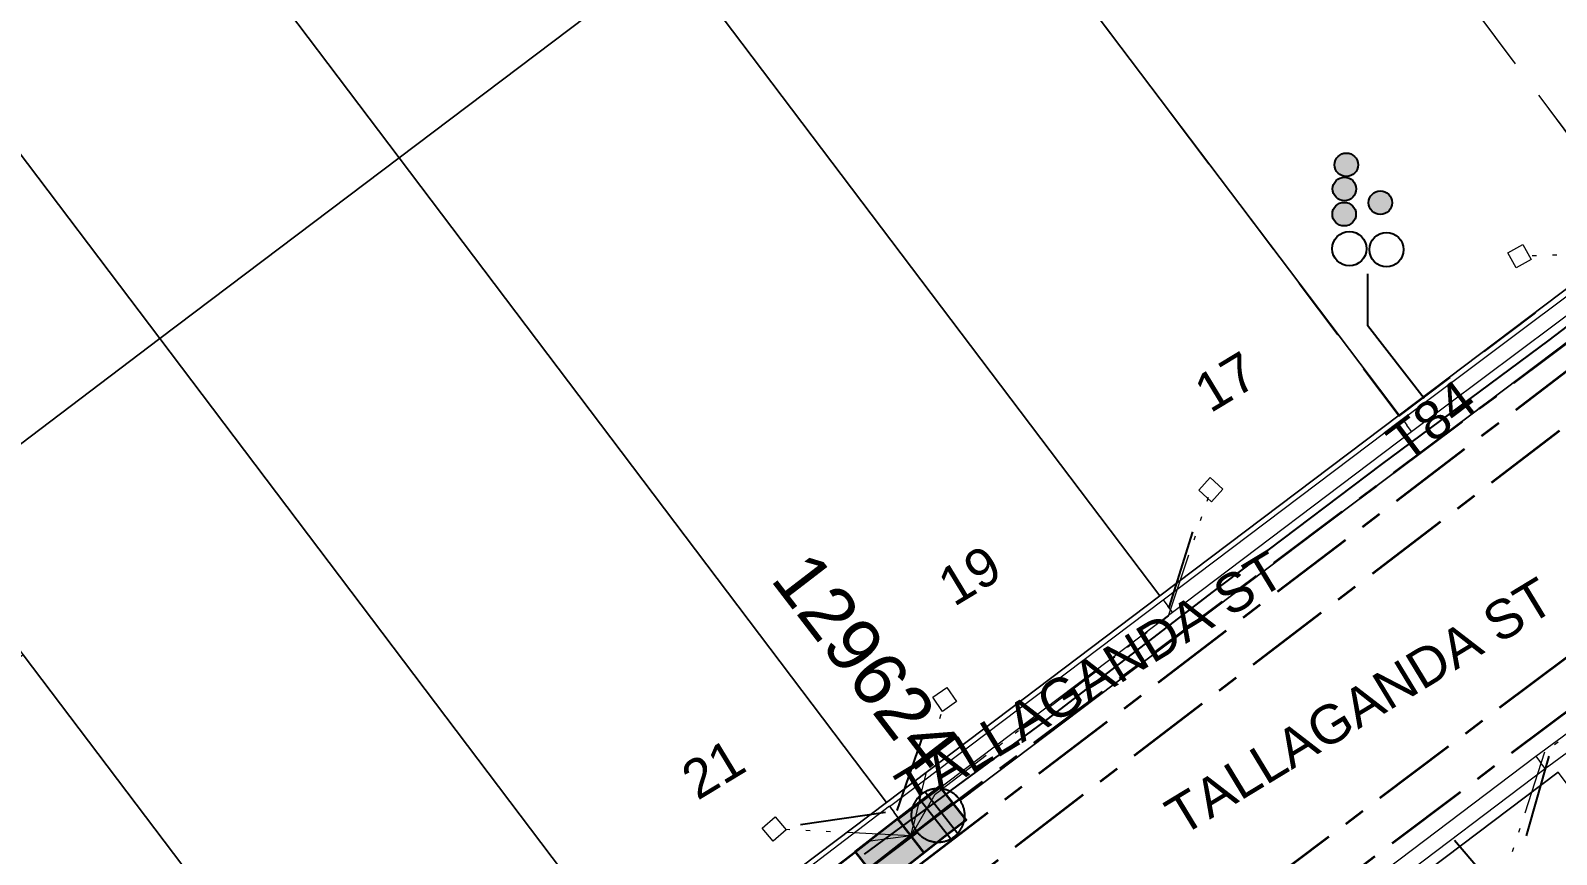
# Model space of a CAD drawing. Header units: metres. Extents: x 308278 to 310511, y 6271134 to 6272874.
# Drawn here: x 309105 to 309176.2, y 6272329.5 to 6272367.9 of the extents above; entities that cross this region are included whole.
import ezdxf
from ezdxf.enums import TextEntityAlignment as Align

# ---------------------------------------------------------------- set-up
doc = ezdxf.new("R2010")
doc.units = ezdxf.units.M
doc.set_wipeout_variables(frame=1)
for name, pattern in [('Cable Exist UG', [7, 4, -1, 1, -1]), ('Dash', [5, 3, -2]), ('PHANTOMX2', [6.6, 3, -0.75, 0.2, -0.75, 0.2, -0.75, 0.2, -0.75])]:
    doc.linetypes.add(name, pattern=pattern)
doc.layers.get('0').update_dxf_attribs({"color": 6})
for name, color, linetype, lineweight in [('_User Miscellaneous1', 30, 'Continuous', 13), ('_User_HV_Exist', 1, 'Continuous', 35), ('_User_LV_Exist', 5, 'Continuous', 35), ('_User_SL_Exist', 4, 'Continuous', 35), ('Cadastre Developer_SP_EXT', 98, 'Continuous', 15), ('Cadastre Land Parcels_SP_EXT', 118, 'Continuous', 15), ('Cadastre Roads_SP_EXT', 218, 'Continuous', 15), ('Mains_HV_EXT', 13, 'Continuous', 25), ('Mains_LV_EXT', 163, 'Continuous', 25), ('Mains_LV_SL_EXT', 135, 'Continuous', 25), ('Services_SP_EXT', 42, 'PHANTOMX2', 20)]:
    doc.layers.add(name, color=color, linetype=linetype, lineweight=lineweight)
for name, color, linetype in [('Duct_SP_EXT', 30, 'Continuous'), ('Equip_LV_EXT', 7, 'Continuous'), ('SupportsUG_SP_LV_EXT', 7, 'Continuous'), ('Trench_SP_EXT', 7, 'Continuous')]:
    doc.layers.add(name, color=color, linetype=linetype)
doc.styles.add('iecARIAL', font='arial.ttf', dxfattribs={"height": 2})
doc.styles.get("Standard").update_dxf_attribs({"font": 'arial.ttf'})
doc.linetypes.add('Cable E UG', pattern='A,5,-0.1,["E",Standard,S=1.5,R=0,X=0,Y=-0.75],-1.45', length=6.55)

# ---------------------------------------------------------------- blocks, each defined once
blk = doc.blocks.new('PILLAR_EXT')
blk.add_hatch(color=256).paths.add_polyline_path([(-2.5, 1), (-2.5, -1), (2.5, -1), (2.5, 1)])
for p, q in [((0, 1), (0, -1)), ((-2.5, 0), (2.5, 0))]:
    blk.add_line(p, q)
at = {"ltscale": 10}
blk.add_line((2.5, 0), (-2.5, 0), dxfattribs=at)
blk.add_lwpolyline([(-2.5, -1), (-1.25, -1), (1.25, -1), (2.5, -1), (2.5, 1), (-2.5, 1)], close=True)
at = {"width": 0.9, "flags": 8}
blk.add_attdef('ASSET_NUM', text='', height=2, rotation=90, dxfattribs=at).set_placement((-2, 4), align=Align.MIDDLE_LEFT)
for tag, p, flags in [('OWNED_BY', (0, -0.2), 9), ('STATE', (0, -0.4), 9), ('SUPPORT_TYPE', (0, -0.6), 9), ('USAGE', (0, -0.8), 9), ('LEGEND', (0, -1), 9), ('LOCATION', (0, -1.2), 9), ('NOTES', (0, -1.4), 9), ('PARENT', (0, -1.6), 9), ('STREETNAME', (0, -1.8), 9), ('SUBURB', (0, -2), 1)]:
    blk.add_attdef(tag, p, '', height=0.2, dxfattribs=dict(flags=flags))
blk = doc.blocks.new('DUCT_EXT')
blk.add_circle((0, 0.8), 0.8)
at = {"flags": 1}
blk.add_attdef('Z', (0, 0), '', height=0.2, dxfattribs=at)
at = {"flags": 9}
for tag, p in [('DUCT_CODE', (0, 0)), ('XSECT_TYPE', (0, -0.2)), ('STATE', (0, -0.6)), ('FB_REFERENCE', (0, -0.4)), ('NOTES', (0, -0.8))]:
    blk.add_attdef(tag, text='', height=0.2, dxfattribs=at).set_placement(p, align=Align.MIDDLE_LEFT)
blk = doc.blocks.new('CCP_EXT')
at = {"flags": 9}
for tag, p in [('USAGE', (0, -1.2)), ('LEGEND', (0, -1.4)), ('STATE', (0, -1.8)), ('LIFE_SUPPORT', (0, -1.6)), ('NOTES', (0, -2))]:
    blk.add_attdef(tag, text='', height=0.2, dxfattribs=at).set_placement(p, align=Align.MIDDLE_LEFT)
at = {"transparency": 33554687}
blk.add_wipeout([(0, 0.566), (0.566, 0), (0, -0.566), (-0.566, 0)], dxfattribs=at)
blk.add_lwpolyline([(-0.566, 0), (0, 0.566), (0.566, 0), (0, -0.566), (-0.566, 0)])
at = {"flags": 1}
blk.add_attdef('Z', (0, 0), '', height=0.2, dxfattribs=at)
at = {"flags": 9}
for tag, p in [('CCP_TYPE', (0, 0)), ('OPERATING_VOLTAGE', (0, -0.6)), ('ORIENTATION', (0, -0.8)), ('CONSTRUCTED_VOLTAGE', (0, -0.2)), ('NO_PHASES', (0, -0.4)), ('OWNED_BY', (0, -1))]:
    blk.add_attdef(tag, text='', height=0.2, dxfattribs=at).set_placement(p, align=Align.MIDDLE_LEFT)
blk = doc.blocks.new('LV_UG_LINKS_CLOSED_EXT')
at = {"layer": 'Equip_LV_EXT'}
for tag, flags, p in [('ACTUAL_STATUS', 9, (3, -2)), ('CONSTRUCTED_VOLTAGE', 9, (3, -2.2)), ('OPERATING_VOLTAGE', 9, (3, -2.6)), ('ORIENTATION', 9, (3, -2.8)), ('NO_PHASES', 9, (3, -2.4)), ('STATE', 9, (3, -3)), ('SWITCH_TYPE', 9, (3, -3.2)), ('USAGE', 9, (3, -3.4)), ('NOTES', 9, (3, -3.6)), ('OWNED_BY', 9, (3, -3.8)), ('OPERATED_BY', 9, (3, -4)), ('MAINTAINED_BY', 9, (3, -4.2)), ('TYPE', 9, (3, -4.6)), ('Z', 1, (3, -4.8)), ('NUMBER_OF_PHASES', 9, (3, -4.4))]:
    blk.add_attdef(tag, text='', height=0.2, dxfattribs=dict(at, flags=flags)).set_placement(p, align=Align.MIDDLE_LEFT)
at = {"transparency": 33554687}
blk.add_wipeout([(4, 1.25), (3.969, 1.25), (3.939, 1.248), (3.908, 1.247), (3.877, 1.244), (3.847, 1.241), (3.817, 1.236), (3.786, 1.232), (3.756, 1.226), (3.726, 1.22), (3.696, 1.213), (3.667, 1.205), (3.637, 1.196), (3.608, 1.187), (3.579, 1.177), (3.55, 1.166), (3.522, 1.155), (3.493, 1.143), (3.466, 1.13), (3.438, 1.117), (3.411, 1.102), (3.384, 1.088), (3.357, 1.072), (3.331, 1.056), (3.306, 1.039), (3.28, 1.022), (3.255, 1.004), (3.231, 0.985), (3.207, 0.966), (3.184, 0.947), (3.161, 0.926), (3.138, 0.905), (3.116, 0.884), (3.095, 0.862), (3.074, 0.839), (3.053, 0.816), (3.034, 0.793), (3.015, 0.769), (2.996, 0.745), (2.978, 0.72), (2.961, 0.694), (2.944, 0.669), (2.928, 0.643), (2.912, 0.616), (2.898, 0.589), (2.883, 0.562), (2.87, 0.534), (2.857, 0.507), (2.845, 0.478), (2.834, 0.45), (2.823, 0.421), (2.813, 0.392), (2.804, 0.363), (2.795, 0.333), (2.787, 0.304), (2.78, 0.274), (2.774, 0.244), (2.768, 0.214), (2.764, 0.183), (2.759, 0.153), (2.756, 0.123), (2.753, 0.092), (2.752, 0.061), (2.75, 0.031), (2.75, 0), (2.75, -0.031), (2.752, -0.061), (2.753, -0.092), (2.756, -0.123), (2.759, -0.153), (2.764, -0.183), (2.768, -0.214), (2.774, -0.244), (2.78, -0.274), (2.787, -0.304), (2.795, -0.333), (2.804, -0.363), (2.813, -0.392), (2.823, -0.421), (2.834, -0.45), (2.845, -0.478), (2.857, -0.507), (2.87, -0.534), (2.883, -0.562), (2.898, -0.589), (2.912, -0.616), (2.928, -0.643), (2.944, -0.669), (2.961, -0.694), (2.978, -0.72), (2.996, -0.745), (3.015, -0.769), (3.034, -0.793), (3.053, -0.816), (3.074, -0.839), (3.095, -0.862), (3.116, -0.884), (3.138, -0.905), (3.161, -0.926), (3.184, -0.947), (3.207, -0.966), (3.231, -0.985), (3.255, -1.004), (3.28, -1.022), (3.306, -1.039), (3.331, -1.056), (3.357, -1.072), (3.384, -1.088), (3.411, -1.102), (3.438, -1.117), (3.466, -1.13), (3.493, -1.143), (3.522, -1.155), (3.55, -1.166), (3.579, -1.177), (3.608, -1.187), (3.637, -1.196), (3.667, -1.205), (3.696, -1.213), (3.726, -1.22), (3.756, -1.226), (3.786, -1.232), (3.817, -1.236), (3.847, -1.241), (3.877, -1.244), (3.908, -1.247), (3.939, -1.248), (3.969, -1.25), (4, -1.25), (4.031, -1.25), (4.061, -1.248), (4.092, -1.247), (4.123, -1.244), (4.153, -1.241), (4.183, -1.236), (4.214, -1.232), (4.244, -1.226), (4.274, -1.22), (4.304, -1.213), (4.333, -1.205), (4.363, -1.196), (4.392, -1.187), (4.421, -1.177), (4.45, -1.166), (4.478, -1.155), (4.507, -1.143), (4.534, -1.13), (4.562, -1.117), (4.589, -1.102), (4.616, -1.088), (4.643, -1.072), (4.669, -1.056), (4.694, -1.039), (4.72, -1.022), (4.745, -1.004), (4.769, -0.985), (4.793, -0.966), (4.816, -0.947), (4.839, -0.926), (4.862, -0.905), (4.884, -0.884), (4.905, -0.862), (4.926, -0.839), (4.947, -0.816), (4.966, -0.793), (4.985, -0.769), (5.004, -0.745), (5.022, -0.72), (5.039, -0.694), (5.056, -0.669), (5.072, -0.643), (5.088, -0.616), (5.102, -0.589), (5.117, -0.562), (5.13, -0.534), (5.143, -0.507), (5.155, -0.478), (5.166, -0.45), (5.177, -0.421), (5.187, -0.392), (5.196, -0.363), (5.205, -0.333), (5.213, -0.304), (5.22, -0.274), (5.226, -0.244), (5.232, -0.214), (5.236, -0.183), (5.241, -0.153), (5.244, -0.123), (5.247, -0.092), (5.248, -0.061), (5.25, -0.031), (5.25, 0), (5.25, 0.031), (5.248, 0.061), (5.247, 0.092), (5.244, 0.123), (5.241, 0.153), (5.236, 0.183), (5.232, 0.214), (5.226, 0.244), (5.22, 0.274), (5.213, 0.304), (5.205, 0.333), (5.196, 0.363), (5.187, 0.392), (5.177, 0.421), (5.166, 0.45), (5.155, 0.478), (5.143, 0.507), (5.13, 0.534), (5.117, 0.562), (5.102, 0.589), (5.088, 0.616), (5.072, 0.643), (5.056, 0.669), (5.039, 0.694), (5.022, 0.72), (5.004, 0.745), (4.985, 0.769), (4.966, 0.793), (4.947, 0.816), (4.926, 0.839), (4.905, 0.862), (4.884, 0.884), (4.862, 0.905), (4.839, 0.926), (4.816, 0.947), (4.793, 0.966), (4.769, 0.985), (4.745, 1.004), (4.72, 1.022), (4.694, 1.039), (4.669, 1.056), (4.643, 1.072), (4.616, 1.088), (4.589, 1.102), (4.562, 1.117), (4.534, 1.13), (4.507, 1.143), (4.478, 1.155), (4.45, 1.166), (4.421, 1.177), (4.392, 1.187), (4.363, 1.196), (4.333, 1.205), (4.304, 1.213), (4.274, 1.22), (4.244, 1.226), (4.214, 1.232), (4.183, 1.236), (4.153, 1.241), (4.123, 1.244), (4.092, 1.247), (4.061, 1.248), (4.031, 1.25)], dxfattribs=at).dxf.layer = 'Equip_LV_EXT'
at = {"layer": 'Equip_LV_EXT'}
for p, q in [((3.792, 1.232), (3.792, -1.232)), ((4.208, 1.232), (4.208, -1.232))]:
    blk.add_line(p, q, dxfattribs=at)
at = {"layer": 'Equip_LV_EXT', "flags": 128}
blk.add_lwpolyline([(4, 1.25), (3.969, 1.25), (3.939, 1.248), (3.908, 1.247), (3.877, 1.244), (3.847, 1.241), (3.817, 1.236), (3.786, 1.232), (3.756, 1.226), (3.726, 1.22), (3.696, 1.213), (3.667, 1.205), (3.637, 1.196), (3.608, 1.187), (3.579, 1.177), (3.55, 1.166), (3.522, 1.155), (3.493, 1.143), (3.466, 1.13), (3.438, 1.117), (3.411, 1.102), (3.384, 1.088), (3.357, 1.072), (3.331, 1.056), (3.306, 1.039), (3.28, 1.022), (3.255, 1.004), (3.231, 0.985), (3.207, 0.966), (3.184, 0.947), (3.161, 0.926), (3.138, 0.905), (3.116, 0.884), (3.095, 0.862), (3.074, 0.839), (3.053, 0.816), (3.034, 0.793), (3.015, 0.769), (2.996, 0.745), (2.978, 0.72), (2.961, 0.694), (2.944, 0.669), (2.928, 0.643), (2.912, 0.616), (2.898, 0.589), (2.883, 0.562), (2.87, 0.534), (2.857, 0.507), (2.845, 0.478), (2.834, 0.45), (2.823, 0.421), (2.813, 0.392), (2.804, 0.363), (2.795, 0.333), (2.787, 0.304), (2.78, 0.274), (2.774, 0.244), (2.768, 0.214), (2.764, 0.183), (2.759, 0.153), (2.756, 0.123), (2.753, 0.092), (2.752, 0.061), (2.75, 0.031), (2.75, 0), (2.75, -0.031), (2.752, -0.061), (2.753, -0.092), (2.756, -0.123), (2.759, -0.153), (2.764, -0.183), (2.768, -0.214), (2.774, -0.244), (2.78, -0.274), (2.787, -0.304), (2.795, -0.333), (2.804, -0.363), (2.813, -0.392), (2.823, -0.421), (2.834, -0.45), (2.845, -0.478), (2.857, -0.507), (2.87, -0.534), (2.883, -0.562), (2.898, -0.589), (2.912, -0.616), (2.928, -0.643), (2.944, -0.669), (2.961, -0.694), (2.978, -0.72), (2.996, -0.745), (3.015, -0.769), (3.034, -0.793), (3.053, -0.816), (3.074, -0.839), (3.095, -0.862), (3.116, -0.884), (3.138, -0.905), (3.161, -0.926), (3.184, -0.947), (3.207, -0.966), (3.231, -0.985), (3.255, -1.004), (3.28, -1.022), (3.306, -1.039), (3.331, -1.056), (3.357, -1.072), (3.384, -1.088), (3.411, -1.102), (3.438, -1.117), (3.466, -1.13), (3.493, -1.143), (3.522, -1.155), (3.55, -1.166), (3.579, -1.177), (3.608, -1.187), (3.637, -1.196), (3.667, -1.205), (3.696, -1.213), (3.726, -1.22), (3.756, -1.226), (3.786, -1.232), (3.817, -1.236), (3.847, -1.241), (3.877, -1.244), (3.908, -1.247), (3.939, -1.248), (3.969, -1.25), (4, -1.25), (4.031, -1.25), (4.061, -1.248), (4.092, -1.247), (4.123, -1.244), (4.153, -1.241), (4.183, -1.236), (4.214, -1.232), (4.244, -1.226), (4.274, -1.22), (4.304, -1.213), (4.333, -1.205), (4.363, -1.196), (4.392, -1.187), (4.421, -1.177), (4.45, -1.166), (4.478, -1.155), (4.507, -1.143), (4.534, -1.13), (4.562, -1.117), (4.589, -1.102), (4.616, -1.088), (4.643, -1.072), (4.669, -1.056), (4.694, -1.039), (4.72, -1.022), (4.745, -1.004), (4.769, -0.985), (4.793, -0.966), (4.816, -0.947), (4.839, -0.926), (4.862, -0.905), (4.884, -0.884), (4.905, -0.862), (4.926, -0.839), (4.947, -0.816), (4.966, -0.793), (4.985, -0.769), (5.004, -0.745), (5.022, -0.72), (5.039, -0.694), (5.056, -0.669), (5.072, -0.643), (5.088, -0.616), (5.102, -0.589), (5.117, -0.562), (5.13, -0.534), (5.143, -0.507), (5.155, -0.478), (5.166, -0.45), (5.177, -0.421), (5.187, -0.392), (5.196, -0.363), (5.205, -0.333), (5.213, -0.304), (5.22, -0.274), (5.226, -0.244), (5.232, -0.214), (5.236, -0.183), (5.241, -0.153), (5.244, -0.123), (5.247, -0.092), (5.248, -0.061), (5.25, -0.031), (5.25, 0), (5.25, 0.031), (5.248, 0.061), (5.247, 0.092), (5.244, 0.123), (5.241, 0.153), (5.236, 0.183), (5.232, 0.214), (5.226, 0.244), (5.22, 0.274), (5.213, 0.304), (5.205, 0.333), (5.196, 0.363), (5.187, 0.392), (5.177, 0.421), (5.166, 0.45), (5.155, 0.478), (5.143, 0.507), (5.13, 0.534), (5.117, 0.562), (5.102, 0.589), (5.088, 0.616), (5.072, 0.643), (5.056, 0.669), (5.039, 0.694), (5.022, 0.72), (5.004, 0.745), (4.985, 0.769), (4.966, 0.793), (4.947, 0.816), (4.926, 0.839), (4.905, 0.862), (4.884, 0.884), (4.862, 0.905), (4.839, 0.926), (4.816, 0.947), (4.793, 0.966), (4.769, 0.985), (4.745, 1.004), (4.72, 1.022), (4.694, 1.039), (4.669, 1.056), (4.643, 1.072), (4.616, 1.088), (4.589, 1.102), (4.562, 1.117), (4.534, 1.13), (4.507, 1.143), (4.478, 1.155), (4.45, 1.166), (4.421, 1.177), (4.392, 1.187), (4.363, 1.196), (4.333, 1.205), (4.304, 1.213), (4.274, 1.22), (4.244, 1.226), (4.214, 1.232), (4.183, 1.236), (4.153, 1.241), (4.123, 1.244), (4.092, 1.247), (4.061, 1.248), (4.031, 1.25)], close=True, dxfattribs=at)
blk = doc.blocks.new('CABLE_LARGE_EXT')
h = blk.add_hatch(color=256)
edge = h.paths.add_edge_path()
edge.add_arc((0, 0.55), 0.55, 0, 360)
blk.add_circle((0, 0.55), 0.55)
at = {"flags": 1}
blk.add_attdef('Z', (0, 0), '', height=0.2, dxfattribs=at)
at = {"flags": 9}
for tag, p in [('COND_CODE', (0, 0)), ('XSECT_SIZE', (0, -0.6)), ('STATE', (0, -0.4)), ('FB_REFERENCE', (0, -0.2)), ('NOTES', (0, -0.8))]:
    blk.add_attdef(tag, text='', height=0.2, dxfattribs=at).set_placement(p, align=Align.MIDDLE_LEFT)

msp = doc.modelspace()

# ---------------------------------------------------------------- linework, layer by layer
at = {"layer": '_User Miscellaneous1'}
for p, q in [((309169.046, 6272349.796), (309169.262, 6272349.509)), ((309169.479, 6272349.221), (309169.262, 6272349.509)), ((309175.285, 6272334.052), (309185.509, 6272341.614)), ((309157.875, 6272341.356), (309158.092, 6272341.069)), ((309158.309, 6272340.781), (309158.092, 6272341.069)), ((309175.716, 6272333.476), (309185.937, 6272341.035)), ((309163.781, 6272325.365), (309175.285, 6272334.052)), ((309175.285, 6272334.052), (309175.501, 6272333.764)), ((309175.716, 6272333.476), (309175.501, 6272333.764)), ((309164.215, 6272324.79), (309175.716, 6272333.476))]:
    msp.add_line(p, q, dxfattribs=at)
at = {"layer": '_User_SL_Exist', "linetype": 'Cable Exist UG', "flags": 128}
msp.add_lwpolyline([(309162.979, 6272325.768), (309185.652, 6272342.897)], dxfattribs=at)
at = {"layer": 'Cadastre Developer_SP_EXT', "linetype": 'Dash'}
msp.add_lwpolyline([(309170.362, 6272398.449), (309157.574, 6272388.834), (309180.179, 6272358.519), (309192.948, 6272368.068), (309170.362, 6272398.449)], close=True, dxfattribs=at)
at = {"layer": 'Cadastre Land Parcels_SP_EXT', "linetype": 'Continuous'}
for points in [[(309224.238, 6272384.263), (309227.655, 6272391.879), (309253.543, 6272411.446), (309210.743, 6272471.126), (309205.198, 6272471.958), (309123.399, 6272410.187), (309146.149, 6272380.087), (309168.901, 6272349.987), (309193.816, 6272368.802), (309195.042, 6272367.223), (309199.878, 6272360.832), (309200.654, 6272366.438), (309224.238, 6272384.263)], [(309134.979, 6272371.647), (309112.229, 6272401.747), (309099.464, 6272392.099), (309122.214, 6272362), (309134.979, 6272371.647)], [(309122.214, 6272362), (309099.464, 6272392.099), (309088.294, 6272383.658), (309111.045, 6272353.559), (309122.214, 6272362)], [(309111.045, 6272353.559), (309088.294, 6272383.658), (309077.124, 6272375.218), (309086.772, 6272362.454), (309095.093, 6272351.445), (309099.875, 6272345.118), (309111.045, 6272353.559)], [(309168.901, 6272349.987), (309146.149, 6272380.087), (309134.979, 6272371.647), (309157.73, 6272341.547), (309168.901, 6272349.987)], [(309157.73, 6272341.547), (309134.979, 6272371.647), (309122.214, 6272362), (309144.965, 6272331.9), (309157.73, 6272341.547)], [(309144.965, 6272331.9), (309122.214, 6272362), (309111.045, 6272353.559), (309133.795, 6272323.46), (309144.965, 6272331.9)], [(309133.795, 6272323.46), (309111.045, 6272353.559), (309099.875, 6272345.118), (309104.657, 6272338.792), (309112.977, 6272327.784), (309122.626, 6272315.019), (309133.795, 6272323.46)], [(309112.977, 6272327.784), (309104.657, 6272338.792), (309075.57, 6272316.811), (309083.892, 6272305.802), (309112.977, 6272327.784)], [(309201.659, 6272299.756), (309176.314, 6272333.317), (309164.239, 6272324.193), (309189.582, 6272290.632), (309201.659, 6272299.756)]]:
    msp.add_lwpolyline(points, close=True, dxfattribs=at)
at = {"layer": 'Duct_SP_EXT'}
for points in [[(309167.42, 6272356.584), (309167.42, 6272354.18), (309170.067, 6272350.77)], [(309173.548, 6272325.185), (309173.551, 6272327.688), (309171.484, 6272330.125)]]:
    msp.add_lwpolyline(points, dxfattribs=at)
at = {"layer": 'Mains_HV_EXT', "linetype": 'Cable E UG'}
for points in [[(309183.771, 6272359.514), (309175.883, 6272353.482)], [(309175.883, 6272353.482), (309168.057, 6272347.673)], [(309160.159, 6272341.695), (309152.312, 6272335.664)]]:
    msp.add_lwpolyline(points, dxfattribs=at)
at = {"layer": 'Mains_LV_SL_EXT', "linetype": 'Cable Exist UG'}
msp.add_lwpolyline([(309162.979, 6272325.768), (309185.652, 6272342.897)], dxfattribs=at)
at = {"layer": 'Services_SP_EXT'}
msp.add_lwpolyline([(309185.652, 6272342.897), (309184.661, 6272340.83), (309175.687, 6272334.247), (309173.738, 6272328.253)], dxfattribs=at)
at = {"layer": 'Trench_SP_EXT', "linetype": 'Cable Exist UG'}
for points in [[(309159.246, 6272344.529), (309158.142, 6272341.006)], [(309140.952, 6272330.866), (309145.465, 6272331.525), (309146.692, 6272335.068)], [(309174.84, 6272330.33), (309175.895, 6272334.055)]]:
    msp.add_lwpolyline(points, dxfattribs=at)

# ---------------------------------------------------------------- block references
at = {"layer": 'Duct_SP_EXT', "rotation": 270.4568547504928}
for name, p in [('CABLE_LARGE_EXT', (309165.881, 6272361.672)), ('CABLE_LARGE_EXT', (309165.793, 6272360.543)), ('CABLE_LARGE_EXT', (309167.47, 6272359.901)), ('CABLE_LARGE_EXT', (309165.78, 6272359.366)), ('DUCT_EXT', (309165.773, 6272357.749))]:
    msp.add_blockref(name, p, dxfattribs=at)
at = {"layer": 'Duct_SP_EXT'}
msp.add_blockref('DUCT_EXT', (309168.306, 6272356.916), dxfattribs=at)
at = {"layer": 'SupportsUG_SP_LV_EXT'}
ref = msp.add_blockref('PILLAR_EXT', (309146.092, 6272330.337), dxfattribs=dict(at, rotation=37.88870084094273))
ref.add_attrib('ASSET_NUM', '129624', dxfattribs={"layer": '0', "height": 2.5, "rotation": 307.55721, "style": 'iecARIAL'}).set_placement((309147.592, 6272333.837), align=Align.MIDDLE_RIGHT)

# ---------------------------------------------------------------- texts
at = {"layer": 'Cadastre Land Parcels_SP_EXT'}
for s, rotation, p in [('17', 31.21458, (309160.077, 6272350.052)), ('19', 31.22044, (309148.109, 6272341.009)), ('21', 31.21458, (309136.141, 6272331.965))]:
    msp.add_text(s, height=1.8, rotation=rotation, dxfattribs=at).set_placement(p)
at = {"layer": 'Cadastre Roads_SP_EXT'}
msp.add_text('TALLAGANDA ST', height=1.8, rotation=31.27156, dxfattribs=at).set_placement((309158.732, 6272330.288))
at = {"layer": 'Mains_LV_EXT'}
msp.add_text('T84', height=1.8, rotation=37.07177, dxfattribs=at).set_placement((309169.21, 6272347.704))

# ---------------------------------------------------------------- next in the draw order: block references
at = {"layer": 'Services_SP_EXT'}
for p, rotation in [((309174.52, 6272357.405), 343.9362488551687), ((309160.106, 6272346.501), 272.8363388545858), ((309147.682, 6272336.706), 259.8887007862442), ((309139.72, 6272330.653), 355.8887009943992)]:
    msp.add_blockref('CCP_EXT', p, dxfattribs=dict(at, rotation=rotation))

# ---------------------------------------------------------------- next in the draw order: linework, layer by layer
at = {"layer": '_User Miscellaneous1'}
for p, q in [((309169.046, 6272349.796), (309193.232, 6272367.928)), ((309169.479, 6272349.221), (309193.664, 6272367.352)), ((309157.875, 6272341.356), (309169.046, 6272349.796)), ((309158.309, 6272340.781), (309169.479, 6272349.221)), ((309145.101, 6272331.725), (309123.446, 6272315.222))]:
    msp.add_line(p, q, dxfattribs=at)
at = {"layer": 'Cadastre Developer_SP_EXT', "linetype": 'Dash'}
msp.add_lwpolyline([(309157.574, 6272388.834), (309146.149, 6272380.087), (309168.889, 6272349.935), (309180.209, 6272358.519), (309157.574, 6272388.834)], close=True, dxfattribs=at)
at = {"layer": 'Cadastre Roads_SP_EXT', "linetype": 'Continuous'}
msp.add_lwpolyline([(309118.521, 6272309.438), (309195.042, 6272367.223), (309193.816, 6272368.802), (309168.901, 6272349.987), (309157.73, 6272341.547), (309144.965, 6272331.9), (309133.795, 6272323.46), (309122.625, 6272315.019), (309096.728, 6272295.449), (309098.447, 6272294.279), (309118.521, 6272309.438)], close=True, dxfattribs=at)
msp.add_lwpolyline([(309195.042, 6272367.223), (309118.521, 6272309.438), (309127.349, 6272296.321), (309138.491, 6272304.739), (309150.566, 6272313.864), (309164.239, 6272324.193), (309176.314, 6272333.317)], dxfattribs=at)
at = {"layer": 'Mains_HV_EXT', "linetype": 'Cable E UG'}
msp.add_lwpolyline([(309168.057, 6272347.673), (309160.159, 6272341.695)], dxfattribs=at)
at = {"layer": 'Services_SP_EXT'}
msp.add_lwpolyline([(309194.224, 6272366.493), (309191.624, 6272365.783), (309191.624, 6272365.783), (309180.951, 6272357.59), (309174.52, 6272357.405)], dxfattribs=at)

# ---------------------------------------------------------------- next in the draw order: texts
at = {"layer": 'Cadastre Roads_SP_EXT'}
msp.add_text('TALLAGANDA ST', height=1.8, rotation=31.22044, dxfattribs=at).set_placement((309146.141, 6272331.542))

# ---------------------------------------------------------------- next in the draw order: block references
at = {"layer": 'Equip_LV_EXT', "rotation": 37.88870084094273}
msp.add_blockref('LV_UG_LINKS_CLOSED_EXT', (309144.212, 6272328.836), dxfattribs=at)

# ---------------------------------------------------------------- next in the draw order: linework, layer by layer
at = {"layer": '_User Miscellaneous1'}
for p, q in [((309145.11, 6272331.708), (309157.875, 6272341.356)), ((309145.544, 6272331.134), (309158.309, 6272340.781)), ((309145.101, 6272331.725), (309145.319, 6272331.439)), ((309145.11, 6272331.708), (309145.327, 6272331.421)), ((309145.537, 6272331.153), (309123.882, 6272314.65)), ((309145.537, 6272331.153), (309145.319, 6272331.439)), ((309145.544, 6272331.134), (309145.327, 6272331.421))]:
    msp.add_line(p, q, dxfattribs=at)
at = {"layer": '_User_HV_Exist', "linetype": 'Cable Exist UG'}
for points in [[(309119.181, 6272315.654), (309120.971, 6272316.395), (309124.259, 6272312.011), (309124.259, 6272312.011), (309193.424, 6272364.801), (309197.655, 6272359.218), (309204.195, 6272350.09), (309214.368, 6272336.422), (309215.999, 6272334.459), (309217.827, 6272332.731), (309220.216, 6272331.041), (309222.863, 6272329.587), (309230.115, 6272326.401), (309237.065, 6272323.29), (309241.699, 6272321.522), (309244.925, 6272320.884), (309244.925, 6272320.884), (309249.285, 6272330.384), (309250.865, 6272334.089), (309257.351, 6272351.149), (309271.798, 6272347.429), (309272.016, 6272348.351), (309271.219, 6272349.149)], [(309225.478, 6272235.035), (309230.482, 6272278.825), (309244.602, 6272316.499), (309244.047, 6272318.98), (309244.047, 6272318.98), (309241.224, 6272319.561), (309236.751, 6272321.211), (309229.461, 6272324.477), (309221.975, 6272327.81), (309219.282, 6272329.257), (309216.764, 6272331.033), (309214.596, 6272333.037), (309212.789, 6272335.18), (309202.564, 6272348.935), (309196.067, 6272358.001), (309193.06, 6272362.019), (309123.981, 6272309.167), (309119.181, 6272315.654)]]:
    msp.add_lwpolyline(points, dxfattribs=at)
at = {"layer": '_User_LV_Exist', "linetype": 'Cable Exist UG', "flags": 128}
for points in [[(309194.224, 6272366.493), (309146.092, 6272330.337)], [(309137.267, 6272306.335), (309141.836, 6272309.798), (309141.836, 6272309.798), (309161.006, 6272324.327), (309159.824, 6272325.761), (309161.736, 6272327.381), (309161.736, 6272327.381), (309182.665, 6272343.176), (309185.652, 6272342.897)], [(309146.092, 6272330.337), (309140.037, 6272325.501), (309140.037, 6272325.501), (309123.019, 6272312.843), (309121.028, 6272315.672), (309119.181, 6272315.654)]]:
    msp.add_lwpolyline(points, dxfattribs=at)
at = {"layer": 'Mains_HV_EXT', "linetype": 'Cable Exist UG'}
for points in [[(309119.181, 6272315.654), (309120.971, 6272316.395), (309124.259, 6272312.011), (309124.259, 6272312.011), (309193.424, 6272364.801), (309197.655, 6272359.218), (309204.195, 6272350.09), (309214.368, 6272336.422), (309215.999, 6272334.459), (309217.827, 6272332.731), (309220.216, 6272331.041), (309222.863, 6272329.587), (309230.115, 6272326.401), (309237.065, 6272323.29), (309241.699, 6272321.522), (309244.925, 6272320.884), (309244.925, 6272320.884), (309249.285, 6272330.384), (309250.865, 6272334.089), (309257.351, 6272351.149), (309271.798, 6272347.429), (309272.016, 6272348.351), (309271.219, 6272349.149)], [(309225.478, 6272235.035), (309230.482, 6272278.825), (309244.602, 6272316.499), (309244.047, 6272318.98), (309244.047, 6272318.98), (309241.224, 6272319.561), (309236.751, 6272321.211), (309229.461, 6272324.477), (309221.975, 6272327.81), (309219.282, 6272329.257), (309216.764, 6272331.033), (309214.596, 6272333.037), (309212.789, 6272335.18), (309202.564, 6272348.935), (309196.067, 6272358.001), (309193.06, 6272362.019), (309123.981, 6272309.167), (309119.181, 6272315.654)]]:
    msp.add_lwpolyline(points, dxfattribs=at)
at = {"layer": 'Mains_HV_EXT', "linetype": 'Cable E UG'}
msp.add_lwpolyline([(309152.312, 6272335.664), (309143.928, 6272329.482)], dxfattribs=at)
at = {"layer": 'Services_SP_EXT'}
for points in [[(309146.092, 6272330.337), (309147.239, 6272332.283), (309147.239, 6272332.283), (309158.133, 6272340.609), (309160.106, 6272346.501)], [(309146.092, 6272330.337), (309147.682, 6272336.706)], [(309146.092, 6272330.337), (309144.204, 6272330.083), (309144.204, 6272330.083), (309139.355, 6272326.343), (309134.529, 6272322.629), (309128.199, 6272322.257)], [(309146.092, 6272330.337), (309139.72, 6272330.653)]]:
    msp.add_lwpolyline(points, dxfattribs=at)

# ---------------------------------------------------------------- next in the draw order: block references
at = {"layer": '_User_LV_Exist'}
ref = msp.add_blockref('PILLAR_EXT', (309146.092, 6272330.337), dxfattribs=dict(at, rotation=37.88870084094273))
ref.add_attrib('ASSET_NUM', '129624', dxfattribs={"layer": '0', "height": 2.5, "rotation": 307.55721, "style": 'iecARIAL'}).set_placement((309147.592, 6272333.837), align=Align.MIDDLE_RIGHT)

doc.saveas('drawing.dxf')
